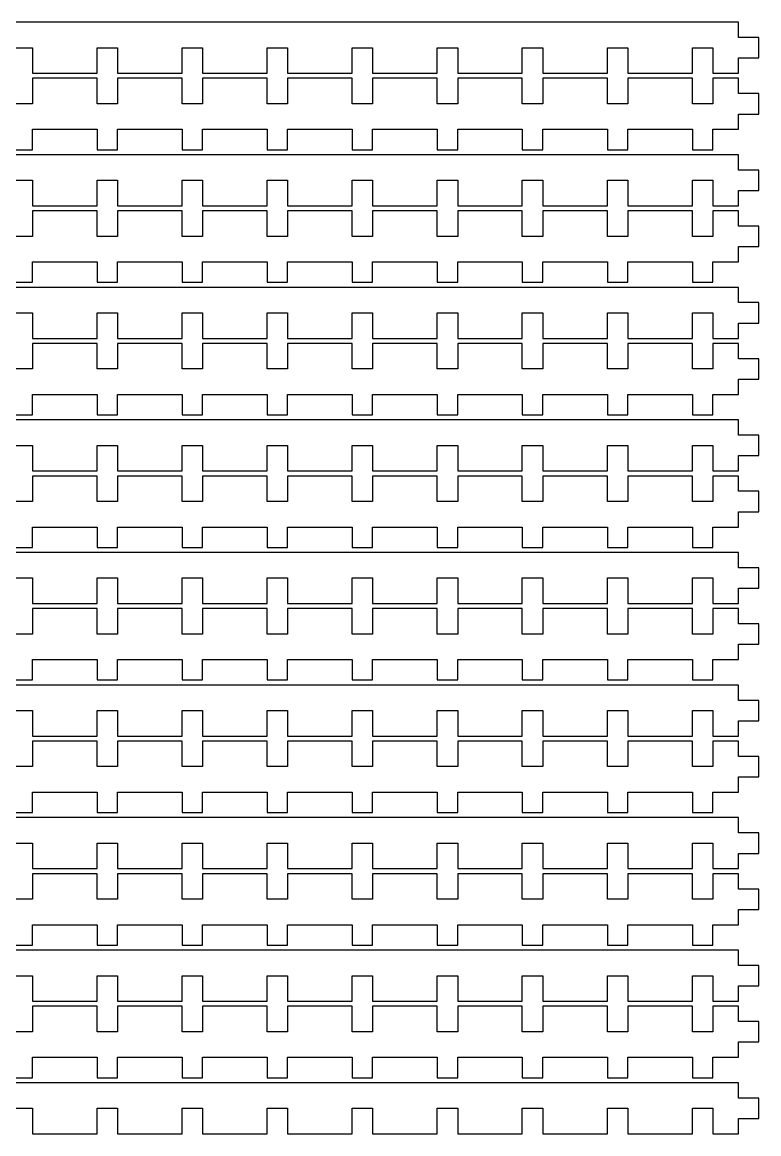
# Model space of a CAD drawing. Header units: metres. Extents: x -290 to 289, y -442 to 574.
# Drawn here: x -145.3 to -1, y -219 to -1 of the extents above; entities that cross this region are included whole.
import ezdxf

# ---------------------------------------------------------------- set-up
doc = ezdxf.new("R2010")
doc.units = ezdxf.units.M

msp = doc.modelspace()

# ---------------------------------------------------------------- linework, layer by layer
for p, q in [((-5, -1), (-285.667, -1)), ((-5, -4), (-5, -1)), ((-1, -4), (-5, -4)), ((-1, -8), (-1, -4)), ((-147.333, -6), (-143.333, -6)), ((-143.333, -6), (-143.333, -11)), ((-130.667, -11), (-130.667, -6)), ((-130.667, -6), (-126.667, -6)), ((-126.667, -6), (-126.667, -11)), ((-114, -11), (-114, -6)), ((-114, -6), (-110, -6)), ((-110, -6), (-110, -11)), ((-97.3333, -11), (-97.3333, -6)), ((-97.3333, -6), (-93.3333, -6)), ((-93.3333, -6), (-93.3333, -11)), ((-80.6667, -11), (-80.6667, -6)), ((-80.6667, -6), (-76.6667, -6)), ((-76.6667, -6), (-76.6667, -11)), ((-64, -11), (-64, -6)), ((-64, -6), (-60, -6)), ((-60, -6), (-60, -11)), ((-47.3333, -11), (-47.3333, -6)), ((-47.3333, -6), (-43.3333, -6)), ((-43.3333, -6), (-43.3333, -11)), ((-30.6667, -11), (-30.6667, -6)), ((-30.6667, -6), (-26.6667, -6)), ((-26.6667, -6), (-26.6667, -11)), ((-14, -11), (-14, -6)), ((-14, -6), (-10, -6)), ((-10, -6), (-10, -11)), ((-5, -11), (-5, -8)), ((-5, -8), (-1, -8)), ((-143.333, -11), (-130.667, -11)), ((-130.667, -12), (-143.333, -12)), ((-143.333, -12), (-143.333, -17)), ((-130.667, -17), (-130.667, -12)), ((-126.667, -11), (-114, -11)), ((-114, -12), (-126.667, -12)), ((-126.667, -12), (-126.667, -17)), ((-114, -17), (-114, -12)), ((-110, -11), (-97.3333, -11)), ((-97.3333, -12), (-110, -12)), ((-110, -12), (-110, -17)), ((-97.3333, -17), (-97.3333, -12)), ((-93.3333, -11), (-80.6667, -11)), ((-80.6667, -12), (-93.3333, -12)), ((-93.3333, -12), (-93.3333, -17)), ((-80.6667, -17), (-80.6667, -12)), ((-76.6667, -11), (-64, -11)), ((-64, -12), (-76.6667, -12)), ((-76.6667, -12), (-76.6667, -17)), ((-64, -17), (-64, -12)), ((-60, -11), (-47.3333, -11)), ((-47.3333, -12), (-60, -12)), ((-60, -12), (-60, -17)), ((-47.3333, -17), (-47.3333, -12)), ((-43.3333, -11), (-30.6667, -11)), ((-30.6667, -12), (-43.3333, -12)), ((-43.3333, -12), (-43.3333, -17)), ((-30.6667, -17), (-30.6667, -12)), ((-26.6667, -11), (-14, -11)), ((-14, -12), (-26.6667, -12)), ((-26.6667, -12), (-26.6667, -17)), ((-14, -17), (-14, -12)), ((-10, -11), (-5, -11)), ((-5, -12), (-10, -12)), ((-10, -12), (-10, -17)), ((-5, -15), (-5, -12)), ((-1, -15), (-5, -15)), ((-1, -19), (-1, -15)), ((-143.333, -17), (-147.333, -17)), ((-126.667, -17), (-130.667, -17)), ((-110, -17), (-114, -17)), ((-93.3333, -17), (-97.3333, -17)), ((-76.6667, -17), (-80.6667, -17)), ((-60, -17), (-64, -17)), ((-43.3333, -17), (-47.3333, -17)), ((-26.6667, -17), (-30.6667, -17)), ((-10, -17), (-14, -17)), ((-5, -22), (-5, -19)), ((-5, -19), (-1, -19)), ((-143.333, -26), (-143.333, -22)), ((-143.333, -22), (-130.667, -22)), ((-130.667, -22), (-130.667, -26)), ((-126.667, -26), (-126.667, -22)), ((-126.667, -22), (-114, -22)), ((-114, -22), (-114, -26)), ((-110, -26), (-110, -22)), ((-110, -22), (-97.3333, -22)), ((-97.3333, -22), (-97.3333, -26)), ((-93.3333, -26), (-93.3333, -22)), ((-93.3333, -22), (-80.6667, -22)), ((-80.6667, -22), (-80.6667, -26)), ((-76.6667, -26), (-76.6667, -22)), ((-76.6667, -22), (-64, -22)), ((-64, -22), (-64, -26)), ((-60, -26), (-60, -22)), ((-60, -22), (-47.3333, -22)), ((-47.3333, -22), (-47.3333, -26)), ((-43.3333, -26), (-43.3333, -22)), ((-43.3333, -22), (-30.6667, -22)), ((-30.6667, -22), (-30.6667, -26)), ((-26.6667, -26), (-26.6667, -22)), ((-26.6667, -22), (-14, -22)), ((-14, -22), (-14, -26)), ((-10, -26), (-10, -22)), ((-10, -22), (-5, -22)), ((-147.333, -26), (-143.333, -26)), ((-130.667, -26), (-126.667, -26)), ((-114, -26), (-110, -26)), ((-97.3333, -26), (-93.3333, -26)), ((-80.6667, -26), (-76.6667, -26)), ((-64, -26), (-60, -26)), ((-47.3333, -26), (-43.3333, -26)), ((-30.6667, -26), (-26.6667, -26)), ((-14, -26), (-10, -26)), ((-5, -27), (-285.667, -27)), ((-5, -30), (-5, -27)), ((-1, -30), (-5, -30)), ((-1, -34), (-1, -30)), ((-147.333, -32), (-143.333, -32)), ((-143.333, -32), (-143.333, -37)), ((-130.667, -37), (-130.667, -32)), ((-130.667, -32), (-126.667, -32)), ((-126.667, -32), (-126.667, -37)), ((-114, -37), (-114, -32)), ((-114, -32), (-110, -32)), ((-110, -32), (-110, -37)), ((-97.3333, -37), (-97.3333, -32)), ((-97.3333, -32), (-93.3333, -32)), ((-93.3333, -32), (-93.3333, -37)), ((-80.6667, -37), (-80.6667, -32)), ((-80.6667, -32), (-76.6667, -32)), ((-76.6667, -32), (-76.6667, -37)), ((-64, -37), (-64, -32)), ((-64, -32), (-60, -32)), ((-60, -32), (-60, -37)), ((-47.3333, -37), (-47.3333, -32)), ((-47.3333, -32), (-43.3333, -32)), ((-43.3333, -32), (-43.3333, -37)), ((-30.6667, -37), (-30.6667, -32)), ((-30.6667, -32), (-26.6667, -32)), ((-26.6667, -32), (-26.6667, -37)), ((-14, -37), (-14, -32)), ((-14, -32), (-10, -32)), ((-10, -32), (-10, -37)), ((-5, -37), (-5, -34)), ((-5, -34), (-1, -34)), ((-143.333, -37), (-130.667, -37)), ((-126.667, -37), (-114, -37)), ((-110, -37), (-97.3333, -37)), ((-93.3333, -37), (-80.6667, -37)), ((-76.6667, -37), (-64, -37)), ((-60, -37), (-47.3333, -37)), ((-43.3333, -37), (-30.6667, -37)), ((-26.6667, -37), (-14, -37)), ((-10, -37), (-5, -37)), ((-130.667, -38), (-143.333, -38)), ((-143.333, -38), (-143.333, -43)), ((-130.667, -43), (-130.667, -38)), ((-114, -38), (-126.667, -38)), ((-126.667, -38), (-126.667, -43)), ((-114, -43), (-114, -38)), ((-97.3333, -38), (-110, -38)), ((-110, -38), (-110, -43)), ((-97.3333, -43), (-97.3333, -38)), ((-80.6667, -38), (-93.3333, -38)), ((-93.3333, -38), (-93.3333, -43)), ((-80.6667, -43), (-80.6667, -38)), ((-64, -38), (-76.6667, -38)), ((-76.6667, -38), (-76.6667, -43)), ((-64, -43), (-64, -38)), ((-47.3333, -38), (-60, -38)), ((-60, -38), (-60, -43)), ((-47.3333, -43), (-47.3333, -38)), ((-30.6667, -38), (-43.3333, -38)), ((-43.3333, -38), (-43.3333, -43)), ((-30.6667, -43), (-30.6667, -38)), ((-14, -38), (-26.6667, -38)), ((-26.6667, -38), (-26.6667, -43)), ((-14, -43), (-14, -38)), ((-5, -38), (-10, -38)), ((-10, -38), (-10, -43)), ((-5, -41), (-5, -38)), ((-1, -41), (-5, -41)), ((-1, -45), (-1, -41)), ((-143.333, -43), (-147.333, -43)), ((-126.667, -43), (-130.667, -43)), ((-110, -43), (-114, -43)), ((-93.3333, -43), (-97.3333, -43)), ((-76.6667, -43), (-80.6667, -43)), ((-60, -43), (-64, -43)), ((-43.3333, -43), (-47.3333, -43)), ((-26.6667, -43), (-30.6667, -43)), ((-10, -43), (-14, -43)), ((-5, -48), (-5, -45)), ((-5, -45), (-1, -45)), ((-143.333, -52), (-143.333, -48)), ((-143.333, -48), (-130.667, -48)), ((-130.667, -48), (-130.667, -52)), ((-126.667, -52), (-126.667, -48)), ((-126.667, -48), (-114, -48)), ((-114, -48), (-114, -52)), ((-110, -52), (-110, -48)), ((-110, -48), (-97.3333, -48)), ((-97.3333, -48), (-97.3333, -52)), ((-93.3333, -52), (-93.3333, -48)), ((-93.3333, -48), (-80.6667, -48)), ((-80.6667, -48), (-80.6667, -52)), ((-76.6667, -52), (-76.6667, -48)), ((-76.6667, -48), (-64, -48)), ((-64, -48), (-64, -52)), ((-60, -52), (-60, -48)), ((-60, -48), (-47.3333, -48)), ((-47.3333, -48), (-47.3333, -52)), ((-43.3333, -52), (-43.3333, -48)), ((-43.3333, -48), (-30.6667, -48)), ((-30.6667, -48), (-30.6667, -52)), ((-26.6667, -52), (-26.6667, -48)), ((-26.6667, -48), (-14, -48)), ((-14, -48), (-14, -52)), ((-10, -52), (-10, -48)), ((-10, -48), (-5, -48)), ((-147.333, -52), (-143.333, -52)), ((-130.667, -52), (-126.667, -52)), ((-114, -52), (-110, -52)), ((-97.3333, -52), (-93.3333, -52)), ((-80.6667, -52), (-76.6667, -52)), ((-64, -52), (-60, -52)), ((-47.3333, -52), (-43.3333, -52)), ((-30.6667, -52), (-26.6667, -52)), ((-14, -52), (-10, -52)), ((-5, -53), (-285.667, -53)), ((-5, -56), (-5, -53)), ((-1, -56), (-5, -56)), ((-1, -60), (-1, -56)), ((-147.333, -58), (-143.333, -58)), ((-143.333, -58), (-143.333, -63)), ((-130.667, -63), (-130.667, -58)), ((-130.667, -58), (-126.667, -58)), ((-126.667, -58), (-126.667, -63)), ((-114, -63), (-114, -58)), ((-114, -58), (-110, -58)), ((-110, -58), (-110, -63)), ((-97.3333, -63), (-97.3333, -58)), ((-97.3333, -58), (-93.3333, -58)), ((-93.3333, -58), (-93.3333, -63)), ((-80.6667, -63), (-80.6667, -58)), ((-80.6667, -58), (-76.6667, -58)), ((-76.6667, -58), (-76.6667, -63)), ((-64, -63), (-64, -58)), ((-64, -58), (-60, -58)), ((-60, -58), (-60, -63)), ((-47.3333, -63), (-47.3333, -58)), ((-47.3333, -58), (-43.3333, -58)), ((-43.3333, -58), (-43.3333, -63)), ((-30.6667, -63), (-30.6667, -58)), ((-30.6667, -58), (-26.6667, -58)), ((-26.6667, -58), (-26.6667, -63)), ((-14, -63), (-14, -58)), ((-14, -58), (-10, -58)), ((-10, -58), (-10, -63)), ((-5, -63), (-5, -60)), ((-5, -60), (-1, -60)), ((-143.333, -63), (-130.667, -63)), ((-126.667, -63), (-114, -63)), ((-110, -63), (-97.3333, -63)), ((-93.3333, -63), (-80.6667, -63)), ((-76.6667, -63), (-64, -63)), ((-60, -63), (-47.3333, -63)), ((-43.3333, -63), (-30.6667, -63)), ((-26.6667, -63), (-14, -63)), ((-10, -63), (-5, -63)), ((-130.667, -64), (-143.333, -64)), ((-143.333, -64), (-143.333, -69)), ((-130.667, -69), (-130.667, -64)), ((-114, -64), (-126.667, -64)), ((-126.667, -64), (-126.667, -69)), ((-114, -69), (-114, -64)), ((-97.3333, -64), (-110, -64)), ((-110, -64), (-110, -69)), ((-97.3333, -69), (-97.3333, -64)), ((-80.6667, -64), (-93.3333, -64)), ((-93.3333, -64), (-93.3333, -69)), ((-80.6667, -69), (-80.6667, -64)), ((-64, -64), (-76.6667, -64)), ((-76.6667, -64), (-76.6667, -69)), ((-64, -69), (-64, -64)), ((-47.3333, -64), (-60, -64)), ((-60, -64), (-60, -69)), ((-47.3333, -69), (-47.3333, -64)), ((-30.6667, -64), (-43.3333, -64)), ((-43.3333, -64), (-43.3333, -69)), ((-30.6667, -69), (-30.6667, -64)), ((-14, -64), (-26.6667, -64)), ((-26.6667, -64), (-26.6667, -69)), ((-14, -69), (-14, -64)), ((-5, -64), (-10, -64)), ((-10, -64), (-10, -69)), ((-5, -67), (-5, -64)), ((-1, -67), (-5, -67)), ((-1, -71), (-1, -67)), ((-143.333, -69), (-147.333, -69)), ((-126.667, -69), (-130.667, -69)), ((-110, -69), (-114, -69)), ((-93.3333, -69), (-97.3333, -69)), ((-76.6667, -69), (-80.6667, -69)), ((-60, -69), (-64, -69)), ((-43.3333, -69), (-47.3333, -69)), ((-26.6667, -69), (-30.6667, -69)), ((-10, -69), (-14, -69)), ((-5, -74), (-5, -71)), ((-5, -71), (-1, -71)), ((-143.333, -78), (-143.333, -74)), ((-143.333, -74), (-130.667, -74)), ((-130.667, -74), (-130.667, -78)), ((-126.667, -78), (-126.667, -74)), ((-126.667, -74), (-114, -74)), ((-114, -74), (-114, -78)), ((-110, -78), (-110, -74)), ((-110, -74), (-97.3333, -74)), ((-97.3333, -74), (-97.3333, -78)), ((-93.3333, -78), (-93.3333, -74)), ((-93.3333, -74), (-80.6667, -74)), ((-80.6667, -74), (-80.6667, -78)), ((-76.6667, -78), (-76.6667, -74)), ((-76.6667, -74), (-64, -74)), ((-64, -74), (-64, -78)), ((-60, -78), (-60, -74)), ((-60, -74), (-47.3333, -74)), ((-47.3333, -74), (-47.3333, -78)), ((-43.3333, -78), (-43.3333, -74)), ((-43.3333, -74), (-30.6667, -74)), ((-30.6667, -74), (-30.6667, -78)), ((-26.6667, -78), (-26.6667, -74)), ((-26.6667, -74), (-14, -74)), ((-14, -74), (-14, -78)), ((-10, -78), (-10, -74)), ((-10, -74), (-5, -74)), ((-147.333, -78), (-143.333, -78)), ((-130.667, -78), (-126.667, -78)), ((-114, -78), (-110, -78)), ((-97.3333, -78), (-93.3333, -78)), ((-80.6667, -78), (-76.6667, -78)), ((-64, -78), (-60, -78)), ((-47.3333, -78), (-43.3333, -78)), ((-30.6667, -78), (-26.6667, -78)), ((-14, -78), (-10, -78)), ((-5, -79), (-285.667, -79)), ((-5, -82), (-5, -79)), ((-1, -82), (-5, -82)), ((-1, -86), (-1, -82)), ((-147.333, -84), (-143.333, -84)), ((-143.333, -84), (-143.333, -89)), ((-130.667, -89), (-130.667, -84)), ((-130.667, -84), (-126.667, -84)), ((-126.667, -84), (-126.667, -89)), ((-114, -89), (-114, -84)), ((-114, -84), (-110, -84)), ((-110, -84), (-110, -89)), ((-97.3333, -89), (-97.3333, -84)), ((-97.3333, -84), (-93.3333, -84)), ((-93.3333, -84), (-93.3333, -89)), ((-80.6667, -89), (-80.6667, -84)), ((-80.6667, -84), (-76.6667, -84)), ((-76.6667, -84), (-76.6667, -89)), ((-64, -89), (-64, -84)), ((-64, -84), (-60, -84)), ((-60, -84), (-60, -89)), ((-47.3333, -89), (-47.3333, -84)), ((-47.3333, -84), (-43.3333, -84)), ((-43.3333, -84), (-43.3333, -89)), ((-30.6667, -89), (-30.6667, -84)), ((-30.6667, -84), (-26.6667, -84)), ((-26.6667, -84), (-26.6667, -89)), ((-14, -89), (-14, -84)), ((-14, -84), (-10, -84)), ((-10, -84), (-10, -89)), ((-5, -89), (-5, -86)), ((-5, -86), (-1, -86)), ((-143.333, -89), (-130.667, -89)), ((-126.667, -89), (-114, -89)), ((-110, -89), (-97.3333, -89)), ((-93.3333, -89), (-80.6667, -89)), ((-76.6667, -89), (-64, -89)), ((-60, -89), (-47.3333, -89)), ((-43.3333, -89), (-30.6667, -89)), ((-26.6667, -89), (-14, -89)), ((-10, -89), (-5, -89)), ((-130.667, -90), (-143.333, -90)), ((-143.333, -90), (-143.333, -95)), ((-130.667, -95), (-130.667, -90)), ((-114, -90), (-126.667, -90)), ((-126.667, -90), (-126.667, -95)), ((-114, -95), (-114, -90)), ((-97.3333, -90), (-110, -90)), ((-110, -90), (-110, -95)), ((-97.3333, -95), (-97.3333, -90)), ((-80.6667, -90), (-93.3333, -90)), ((-93.3333, -90), (-93.3333, -95)), ((-80.6667, -95), (-80.6667, -90)), ((-64, -90), (-76.6667, -90)), ((-76.6667, -90), (-76.6667, -95)), ((-64, -95), (-64, -90)), ((-47.3333, -90), (-60, -90)), ((-60, -90), (-60, -95)), ((-47.3333, -95), (-47.3333, -90)), ((-30.6667, -90), (-43.3333, -90)), ((-43.3333, -90), (-43.3333, -95)), ((-30.6667, -95), (-30.6667, -90)), ((-14, -90), (-26.6667, -90)), ((-26.6667, -90), (-26.6667, -95)), ((-14, -95), (-14, -90)), ((-5, -90), (-10, -90)), ((-10, -90), (-10, -95)), ((-5, -93), (-5, -90)), ((-1, -93), (-5, -93)), ((-1, -97), (-1, -93)), ((-143.333, -95), (-147.333, -95)), ((-126.667, -95), (-130.667, -95)), ((-110, -95), (-114, -95)), ((-93.3333, -95), (-97.3333, -95)), ((-76.6667, -95), (-80.6667, -95)), ((-60, -95), (-64, -95)), ((-43.3333, -95), (-47.3333, -95)), ((-26.6667, -95), (-30.6667, -95)), ((-10, -95), (-14, -95)), ((-5, -100), (-5, -97)), ((-5, -97), (-1, -97)), ((-143.333, -104), (-143.333, -100)), ((-143.333, -100), (-130.667, -100)), ((-130.667, -100), (-130.667, -104)), ((-126.667, -104), (-126.667, -100)), ((-126.667, -100), (-114, -100)), ((-114, -100), (-114, -104)), ((-110, -104), (-110, -100)), ((-110, -100), (-97.3333, -100)), ((-97.3333, -100), (-97.3333, -104)), ((-93.3333, -104), (-93.3333, -100)), ((-93.3333, -100), (-80.6667, -100)), ((-80.6667, -100), (-80.6667, -104)), ((-76.6667, -104), (-76.6667, -100)), ((-76.6667, -100), (-64, -100)), ((-64, -100), (-64, -104)), ((-60, -104), (-60, -100)), ((-60, -100), (-47.3333, -100)), ((-47.3333, -100), (-47.3333, -104)), ((-43.3333, -104), (-43.3333, -100)), ((-43.3333, -100), (-30.6667, -100)), ((-30.6667, -100), (-30.6667, -104)), ((-26.6667, -104), (-26.6667, -100)), ((-26.6667, -100), (-14, -100)), ((-14, -100), (-14, -104)), ((-10, -104), (-10, -100)), ((-10, -100), (-5, -100)), ((-147.333, -104), (-143.333, -104)), ((-130.667, -104), (-126.667, -104)), ((-114, -104), (-110, -104)), ((-97.3333, -104), (-93.3333, -104)), ((-80.6667, -104), (-76.6667, -104)), ((-64, -104), (-60, -104)), ((-47.3333, -104), (-43.3333, -104)), ((-30.6667, -104), (-26.6667, -104)), ((-14, -104), (-10, -104)), ((-5, -105), (-285.667, -105)), ((-5, -108), (-5, -105)), ((-1, -108), (-5, -108)), ((-1, -112), (-1, -108)), ((-147.333, -110), (-143.333, -110)), ((-143.333, -110), (-143.333, -115)), ((-130.667, -115), (-130.667, -110)), ((-130.667, -110), (-126.667, -110)), ((-126.667, -110), (-126.667, -115)), ((-114, -115), (-114, -110)), ((-114, -110), (-110, -110)), ((-110, -110), (-110, -115)), ((-97.3333, -115), (-97.3333, -110)), ((-97.3333, -110), (-93.3333, -110)), ((-93.3333, -110), (-93.3333, -115)), ((-80.6667, -115), (-80.6667, -110)), ((-80.6667, -110), (-76.6667, -110)), ((-76.6667, -110), (-76.6667, -115)), ((-64, -115), (-64, -110)), ((-64, -110), (-60, -110)), ((-60, -110), (-60, -115)), ((-47.3333, -115), (-47.3333, -110)), ((-47.3333, -110), (-43.3333, -110)), ((-43.3333, -110), (-43.3333, -115)), ((-30.6667, -115), (-30.6667, -110)), ((-30.6667, -110), (-26.6667, -110)), ((-26.6667, -110), (-26.6667, -115)), ((-14, -115), (-14, -110)), ((-14, -110), (-10, -110)), ((-10, -110), (-10, -115)), ((-5, -115), (-5, -112)), ((-5, -112), (-1, -112)), ((-143.333, -115), (-130.667, -115)), ((-126.667, -115), (-114, -115)), ((-110, -115), (-97.3333, -115)), ((-93.3333, -115), (-80.6667, -115)), ((-76.6667, -115), (-64, -115)), ((-60, -115), (-47.3333, -115)), ((-43.3333, -115), (-30.6667, -115)), ((-26.6667, -115), (-14, -115)), ((-10, -115), (-5, -115)), ((-130.667, -116), (-143.333, -116)), ((-143.333, -116), (-143.333, -121)), ((-130.667, -121), (-130.667, -116)), ((-114, -116), (-126.667, -116)), ((-126.667, -116), (-126.667, -121)), ((-114, -121), (-114, -116)), ((-97.3333, -116), (-110, -116)), ((-110, -116), (-110, -121)), ((-97.3333, -121), (-97.3333, -116)), ((-80.6667, -116), (-93.3333, -116)), ((-93.3333, -116), (-93.3333, -121)), ((-80.6667, -121), (-80.6667, -116)), ((-64, -116), (-76.6667, -116)), ((-76.6667, -116), (-76.6667, -121)), ((-64, -121), (-64, -116)), ((-47.3333, -116), (-60, -116)), ((-60, -116), (-60, -121)), ((-47.3333, -121), (-47.3333, -116)), ((-30.6667, -116), (-43.3333, -116)), ((-43.3333, -116), (-43.3333, -121)), ((-30.6667, -121), (-30.6667, -116)), ((-14, -116), (-26.6667, -116)), ((-26.6667, -116), (-26.6667, -121)), ((-14, -121), (-14, -116)), ((-5, -116), (-10, -116)), ((-10, -116), (-10, -121)), ((-5, -119), (-5, -116)), ((-1, -119), (-5, -119)), ((-1, -123), (-1, -119)), ((-143.333, -121), (-147.333, -121)), ((-126.667, -121), (-130.667, -121)), ((-110, -121), (-114, -121)), ((-93.3333, -121), (-97.3333, -121)), ((-76.6667, -121), (-80.6667, -121)), ((-60, -121), (-64, -121)), ((-43.3333, -121), (-47.3333, -121)), ((-26.6667, -121), (-30.6667, -121)), ((-10, -121), (-14, -121)), ((-5, -126), (-5, -123)), ((-5, -123), (-1, -123)), ((-143.333, -130), (-143.333, -126)), ((-143.333, -126), (-130.667, -126)), ((-130.667, -126), (-130.667, -130)), ((-126.667, -130), (-126.667, -126)), ((-126.667, -126), (-114, -126)), ((-114, -126), (-114, -130)), ((-110, -130), (-110, -126)), ((-110, -126), (-97.3333, -126)), ((-97.3333, -126), (-97.3333, -130)), ((-93.3333, -130), (-93.3333, -126)), ((-93.3333, -126), (-80.6667, -126)), ((-80.6667, -126), (-80.6667, -130)), ((-76.6667, -130), (-76.6667, -126)), ((-76.6667, -126), (-64, -126)), ((-64, -126), (-64, -130)), ((-60, -130), (-60, -126)), ((-60, -126), (-47.3333, -126)), ((-47.3333, -126), (-47.3333, -130)), ((-43.3333, -130), (-43.3333, -126)), ((-43.3333, -126), (-30.6667, -126)), ((-30.6667, -126), (-30.6667, -130)), ((-26.6667, -130), (-26.6667, -126)), ((-26.6667, -126), (-14, -126)), ((-14, -126), (-14, -130)), ((-10, -130), (-10, -126)), ((-10, -126), (-5, -126)), ((-147.333, -130), (-143.333, -130)), ((-130.667, -130), (-126.667, -130)), ((-114, -130), (-110, -130)), ((-97.3333, -130), (-93.3333, -130)), ((-80.6667, -130), (-76.6667, -130)), ((-64, -130), (-60, -130)), ((-47.3333, -130), (-43.3333, -130)), ((-30.6667, -130), (-26.6667, -130)), ((-14, -130), (-10, -130)), ((-5, -131), (-285.667, -131)), ((-5, -134), (-5, -131)), ((-1, -134), (-5, -134)), ((-1, -138), (-1, -134)), ((-147.333, -136), (-143.333, -136)), ((-143.333, -136), (-143.333, -141)), ((-130.667, -141), (-130.667, -136)), ((-130.667, -136), (-126.667, -136)), ((-126.667, -136), (-126.667, -141)), ((-114, -141), (-114, -136)), ((-114, -136), (-110, -136)), ((-110, -136), (-110, -141)), ((-97.3333, -141), (-97.3333, -136)), ((-97.3333, -136), (-93.3333, -136)), ((-93.3333, -136), (-93.3333, -141)), ((-80.6667, -141), (-80.6667, -136)), ((-80.6667, -136), (-76.6667, -136)), ((-76.6667, -136), (-76.6667, -141)), ((-64, -141), (-64, -136)), ((-64, -136), (-60, -136)), ((-60, -136), (-60, -141)), ((-47.3333, -141), (-47.3333, -136)), ((-47.3333, -136), (-43.3333, -136)), ((-43.3333, -136), (-43.3333, -141)), ((-30.6667, -141), (-30.6667, -136)), ((-30.6667, -136), (-26.6667, -136)), ((-26.6667, -136), (-26.6667, -141)), ((-14, -141), (-14, -136)), ((-14, -136), (-10, -136)), ((-10, -136), (-10, -141)), ((-5, -141), (-5, -138)), ((-5, -138), (-1, -138)), ((-143.333, -141), (-130.667, -141)), ((-126.667, -141), (-114, -141)), ((-110, -141), (-97.3333, -141)), ((-93.3333, -141), (-80.6667, -141)), ((-76.6667, -141), (-64, -141)), ((-60, -141), (-47.3333, -141)), ((-43.3333, -141), (-30.6667, -141)), ((-26.6667, -141), (-14, -141)), ((-10, -141), (-5, -141)), ((-130.667, -142), (-143.333, -142)), ((-143.333, -142), (-143.333, -147)), ((-130.667, -147), (-130.667, -142)), ((-114, -142), (-126.667, -142)), ((-126.667, -142), (-126.667, -147)), ((-114, -147), (-114, -142)), ((-97.3333, -142), (-110, -142)), ((-110, -142), (-110, -147)), ((-97.3333, -147), (-97.3333, -142)), ((-80.6667, -142), (-93.3333, -142)), ((-93.3333, -142), (-93.3333, -147)), ((-80.6667, -147), (-80.6667, -142)), ((-64, -142), (-76.6667, -142)), ((-76.6667, -142), (-76.6667, -147)), ((-64, -147), (-64, -142)), ((-47.3333, -142), (-60, -142)), ((-60, -142), (-60, -147)), ((-47.3333, -147), (-47.3333, -142)), ((-30.6667, -142), (-43.3333, -142)), ((-43.3333, -142), (-43.3333, -147)), ((-30.6667, -147), (-30.6667, -142)), ((-14, -142), (-26.6667, -142)), ((-26.6667, -142), (-26.6667, -147)), ((-14, -147), (-14, -142)), ((-5, -142), (-10, -142)), ((-10, -142), (-10, -147)), ((-5, -145), (-5, -142)), ((-1, -145), (-5, -145)), ((-1, -149), (-1, -145)), ((-143.333, -147), (-147.333, -147)), ((-126.667, -147), (-130.667, -147)), ((-110, -147), (-114, -147)), ((-93.3333, -147), (-97.3333, -147)), ((-76.6667, -147), (-80.6667, -147)), ((-60, -147), (-64, -147)), ((-43.3333, -147), (-47.3333, -147)), ((-26.6667, -147), (-30.6667, -147)), ((-10, -147), (-14, -147)), ((-5, -152), (-5, -149)), ((-5, -149), (-1, -149)), ((-143.333, -156), (-143.333, -152)), ((-143.333, -152), (-130.667, -152)), ((-130.667, -152), (-130.667, -156)), ((-126.667, -156), (-126.667, -152)), ((-126.667, -152), (-114, -152)), ((-114, -152), (-114, -156)), ((-110, -156), (-110, -152)), ((-110, -152), (-97.3333, -152)), ((-97.3333, -152), (-97.3333, -156)), ((-93.3333, -156), (-93.3333, -152)), ((-93.3333, -152), (-80.6667, -152)), ((-80.6667, -152), (-80.6667, -156)), ((-76.6667, -156), (-76.6667, -152)), ((-76.6667, -152), (-64, -152)), ((-64, -152), (-64, -156)), ((-60, -156), (-60, -152)), ((-60, -152), (-47.3333, -152)), ((-47.3333, -152), (-47.3333, -156)), ((-43.3333, -156), (-43.3333, -152)), ((-43.3333, -152), (-30.6667, -152)), ((-30.6667, -152), (-30.6667, -156)), ((-26.6667, -156), (-26.6667, -152)), ((-26.6667, -152), (-14, -152)), ((-14, -152), (-14, -156)), ((-10, -156), (-10, -152)), ((-10, -152), (-5, -152)), ((-147.333, -156), (-143.333, -156)), ((-130.667, -156), (-126.667, -156)), ((-114, -156), (-110, -156)), ((-97.3333, -156), (-93.3333, -156)), ((-80.6667, -156), (-76.6667, -156)), ((-64, -156), (-60, -156)), ((-47.3333, -156), (-43.3333, -156)), ((-30.6667, -156), (-26.6667, -156)), ((-14, -156), (-10, -156)), ((-5, -157), (-285.667, -157)), ((-5, -160), (-5, -157)), ((-1, -160), (-5, -160)), ((-1, -164), (-1, -160)), ((-147.333, -162), (-143.333, -162)), ((-143.333, -162), (-143.333, -167)), ((-130.667, -167), (-130.667, -162)), ((-130.667, -162), (-126.667, -162)), ((-126.667, -162), (-126.667, -167)), ((-114, -167), (-114, -162)), ((-114, -162), (-110, -162)), ((-110, -162), (-110, -167)), ((-97.3333, -167), (-97.3333, -162)), ((-97.3333, -162), (-93.3333, -162)), ((-93.3333, -162), (-93.3333, -167)), ((-80.6667, -167), (-80.6667, -162)), ((-80.6667, -162), (-76.6667, -162)), ((-76.6667, -162), (-76.6667, -167)), ((-64, -167), (-64, -162)), ((-64, -162), (-60, -162)), ((-60, -162), (-60, -167)), ((-47.3333, -167), (-47.3333, -162)), ((-47.3333, -162), (-43.3333, -162)), ((-43.3333, -162), (-43.3333, -167)), ((-30.6667, -167), (-30.6667, -162)), ((-30.6667, -162), (-26.6667, -162)), ((-26.6667, -162), (-26.6667, -167)), ((-14, -167), (-14, -162)), ((-14, -162), (-10, -162)), ((-10, -162), (-10, -167)), ((-5, -167), (-5, -164)), ((-5, -164), (-1, -164)), ((-143.333, -167), (-130.667, -167)), ((-126.667, -167), (-114, -167)), ((-110, -167), (-97.3333, -167)), ((-93.3333, -167), (-80.6667, -167)), ((-76.6667, -167), (-64, -167)), ((-60, -167), (-47.3333, -167)), ((-43.3333, -167), (-30.6667, -167)), ((-26.6667, -167), (-14, -167)), ((-10, -167), (-5, -167)), ((-130.667, -168), (-143.333, -168)), ((-143.333, -168), (-143.333, -173)), ((-130.667, -173), (-130.667, -168)), ((-114, -168), (-126.667, -168)), ((-126.667, -168), (-126.667, -173)), ((-114, -173), (-114, -168)), ((-97.3333, -168), (-110, -168)), ((-110, -168), (-110, -173)), ((-97.3333, -173), (-97.3333, -168)), ((-80.6667, -168), (-93.3333, -168)), ((-93.3333, -168), (-93.3333, -173)), ((-80.6667, -173), (-80.6667, -168)), ((-64, -168), (-76.6667, -168)), ((-76.6667, -168), (-76.6667, -173)), ((-64, -173), (-64, -168)), ((-47.3333, -168), (-60, -168)), ((-60, -168), (-60, -173)), ((-47.3333, -173), (-47.3333, -168)), ((-30.6667, -168), (-43.3333, -168)), ((-43.3333, -168), (-43.3333, -173)), ((-30.6667, -173), (-30.6667, -168)), ((-14, -168), (-26.6667, -168)), ((-26.6667, -168), (-26.6667, -173)), ((-14, -173), (-14, -168)), ((-5, -168), (-10, -168)), ((-10, -168), (-10, -173)), ((-5, -171), (-5, -168)), ((-1, -171), (-5, -171)), ((-1, -175), (-1, -171)), ((-143.333, -173), (-147.333, -173)), ((-126.667, -173), (-130.667, -173)), ((-110, -173), (-114, -173)), ((-93.3333, -173), (-97.3333, -173)), ((-76.6667, -173), (-80.6667, -173)), ((-60, -173), (-64, -173)), ((-43.3333, -173), (-47.3333, -173)), ((-26.6667, -173), (-30.6667, -173)), ((-10, -173), (-14, -173)), ((-5, -178), (-5, -175)), ((-5, -175), (-1, -175)), ((-143.333, -182), (-143.333, -178)), ((-143.333, -178), (-130.667, -178)), ((-130.667, -178), (-130.667, -182)), ((-126.667, -182), (-126.667, -178)), ((-126.667, -178), (-114, -178)), ((-114, -178), (-114, -182)), ((-110, -182), (-110, -178)), ((-110, -178), (-97.3333, -178)), ((-97.3333, -178), (-97.3333, -182)), ((-93.3333, -182), (-93.3333, -178)), ((-93.3333, -178), (-80.6667, -178)), ((-80.6667, -178), (-80.6667, -182)), ((-76.6667, -182), (-76.6667, -178)), ((-76.6667, -178), (-64, -178)), ((-64, -178), (-64, -182)), ((-60, -182), (-60, -178)), ((-60, -178), (-47.3333, -178)), ((-47.3333, -178), (-47.3333, -182)), ((-43.3333, -182), (-43.3333, -178)), ((-43.3333, -178), (-30.6667, -178)), ((-30.6667, -178), (-30.6667, -182)), ((-26.6667, -182), (-26.6667, -178)), ((-26.6667, -178), (-14, -178)), ((-14, -178), (-14, -182)), ((-10, -182), (-10, -178)), ((-10, -178), (-5, -178)), ((-5, -183), (-285.667, -183)), ((-147.333, -182), (-143.333, -182)), ((-130.667, -182), (-126.667, -182)), ((-114, -182), (-110, -182)), ((-97.3333, -182), (-93.3333, -182)), ((-80.6667, -182), (-76.6667, -182)), ((-64, -182), (-60, -182)), ((-47.3333, -182), (-43.3333, -182)), ((-30.6667, -182), (-26.6667, -182)), ((-14, -182), (-10, -182)), ((-5, -186), (-5, -183)), ((-1, -186), (-5, -186)), ((-1, -190), (-1, -186)), ((-147.333, -188), (-143.333, -188)), ((-143.333, -188), (-143.333, -193)), ((-130.667, -193), (-130.667, -188)), ((-130.667, -188), (-126.667, -188)), ((-126.667, -188), (-126.667, -193)), ((-114, -193), (-114, -188)), ((-114, -188), (-110, -188)), ((-110, -188), (-110, -193)), ((-97.3333, -193), (-97.3333, -188)), ((-97.3333, -188), (-93.3333, -188)), ((-93.3333, -188), (-93.3333, -193)), ((-80.6667, -193), (-80.6667, -188)), ((-80.6667, -188), (-76.6667, -188)), ((-76.6667, -188), (-76.6667, -193)), ((-64, -193), (-64, -188)), ((-64, -188), (-60, -188)), ((-60, -188), (-60, -193)), ((-47.3333, -193), (-47.3333, -188)), ((-47.3333, -188), (-43.3333, -188)), ((-43.3333, -188), (-43.3333, -193)), ((-30.6667, -193), (-30.6667, -188)), ((-30.6667, -188), (-26.6667, -188)), ((-26.6667, -188), (-26.6667, -193)), ((-14, -193), (-14, -188)), ((-14, -188), (-10, -188)), ((-10, -188), (-10, -193)), ((-5, -193), (-5, -190)), ((-5, -190), (-1, -190)), ((-143.333, -193), (-130.667, -193)), ((-130.667, -194), (-143.333, -194)), ((-143.333, -194), (-143.333, -199)), ((-130.667, -199), (-130.667, -194)), ((-126.667, -193), (-114, -193)), ((-114, -194), (-126.667, -194)), ((-126.667, -194), (-126.667, -199)), ((-114, -199), (-114, -194)), ((-110, -193), (-97.3333, -193)), ((-97.3333, -194), (-110, -194)), ((-110, -194), (-110, -199)), ((-97.3333, -199), (-97.3333, -194)), ((-93.3333, -193), (-80.6667, -193)), ((-80.6667, -194), (-93.3333, -194)), ((-93.3333, -194), (-93.3333, -199)), ((-80.6667, -199), (-80.6667, -194)), ((-76.6667, -193), (-64, -193)), ((-64, -194), (-76.6667, -194)), ((-76.6667, -194), (-76.6667, -199)), ((-64, -199), (-64, -194)), ((-60, -193), (-47.3333, -193)), ((-47.3333, -194), (-60, -194)), ((-60, -194), (-60, -199)), ((-47.3333, -199), (-47.3333, -194)), ((-43.3333, -193), (-30.6667, -193)), ((-30.6667, -194), (-43.3333, -194)), ((-43.3333, -194), (-43.3333, -199)), ((-30.6667, -199), (-30.6667, -194)), ((-26.6667, -193), (-14, -193)), ((-14, -194), (-26.6667, -194)), ((-26.6667, -194), (-26.6667, -199)), ((-14, -199), (-14, -194)), ((-10, -193), (-5, -193)), ((-5, -194), (-10, -194)), ((-10, -194), (-10, -199)), ((-5, -197), (-5, -194)), ((-1, -197), (-5, -197)), ((-1, -201), (-1, -197)), ((-143.333, -199), (-147.333, -199)), ((-126.667, -199), (-130.667, -199)), ((-110, -199), (-114, -199)), ((-93.3333, -199), (-97.3333, -199)), ((-76.6667, -199), (-80.6667, -199)), ((-60, -199), (-64, -199)), ((-43.3333, -199), (-47.3333, -199)), ((-26.6667, -199), (-30.6667, -199)), ((-10, -199), (-14, -199)), ((-5, -204), (-5, -201)), ((-5, -201), (-1, -201)), ((-143.333, -208), (-143.333, -204)), ((-143.333, -204), (-130.667, -204)), ((-130.667, -204), (-130.667, -208)), ((-126.667, -208), (-126.667, -204)), ((-126.667, -204), (-114, -204)), ((-114, -204), (-114, -208)), ((-110, -208), (-110, -204)), ((-110, -204), (-97.3333, -204)), ((-97.3333, -204), (-97.3333, -208)), ((-93.3333, -208), (-93.3333, -204)), ((-93.3333, -204), (-80.6667, -204)), ((-80.6667, -204), (-80.6667, -208)), ((-76.6667, -208), (-76.6667, -204)), ((-76.6667, -204), (-64, -204)), ((-64, -204), (-64, -208)), ((-60, -208), (-60, -204)), ((-60, -204), (-47.3333, -204)), ((-47.3333, -204), (-47.3333, -208)), ((-43.3333, -208), (-43.3333, -204)), ((-43.3333, -204), (-30.6667, -204)), ((-30.6667, -204), (-30.6667, -208)), ((-26.6667, -208), (-26.6667, -204)), ((-26.6667, -204), (-14, -204)), ((-14, -204), (-14, -208)), ((-10, -208), (-10, -204)), ((-10, -204), (-5, -204)), ((-5, -209), (-285.667, -209)), ((-147.333, -208), (-143.333, -208)), ((-130.667, -208), (-126.667, -208)), ((-114, -208), (-110, -208)), ((-97.3333, -208), (-93.3333, -208)), ((-80.6667, -208), (-76.6667, -208)), ((-64, -208), (-60, -208)), ((-47.3333, -208), (-43.3333, -208)), ((-30.6667, -208), (-26.6667, -208)), ((-14, -208), (-10, -208)), ((-5, -212), (-5, -209)), ((-1, -212), (-5, -212)), ((-1, -216), (-1, -212)), ((-147.333, -214), (-143.333, -214)), ((-143.333, -214), (-143.333, -219)), ((-130.667, -219), (-130.667, -214)), ((-130.667, -214), (-126.667, -214)), ((-126.667, -214), (-126.667, -219)), ((-114, -219), (-114, -214)), ((-114, -214), (-110, -214)), ((-110, -214), (-110, -219)), ((-97.3333, -219), (-97.3333, -214)), ((-97.3333, -214), (-93.3333, -214)), ((-93.3333, -214), (-93.3333, -219)), ((-80.6667, -219), (-80.6667, -214)), ((-80.6667, -214), (-76.6667, -214)), ((-76.6667, -214), (-76.6667, -219)), ((-64, -219), (-64, -214)), ((-64, -214), (-60, -214)), ((-60, -214), (-60, -219)), ((-47.3333, -219), (-47.3333, -214)), ((-47.3333, -214), (-43.3333, -214)), ((-43.3333, -214), (-43.3333, -219)), ((-30.6667, -219), (-30.6667, -214)), ((-30.6667, -214), (-26.6667, -214)), ((-26.6667, -214), (-26.6667, -219)), ((-14, -219), (-14, -214)), ((-14, -214), (-10, -214)), ((-10, -214), (-10, -219)), ((-5, -219), (-5, -216)), ((-5, -216), (-1, -216)), ((-143.333, -219), (-130.667, -219)), ((-126.667, -219), (-114, -219)), ((-110, -219), (-97.3333, -219)), ((-93.3333, -219), (-80.6667, -219)), ((-76.6667, -219), (-64, -219)), ((-60, -219), (-47.3333, -219)), ((-43.3333, -219), (-30.6667, -219)), ((-26.6667, -219), (-14, -219)), ((-10, -219), (-5, -219))]:
    msp.add_line(p, q)

doc.saveas('drawing.dxf')
